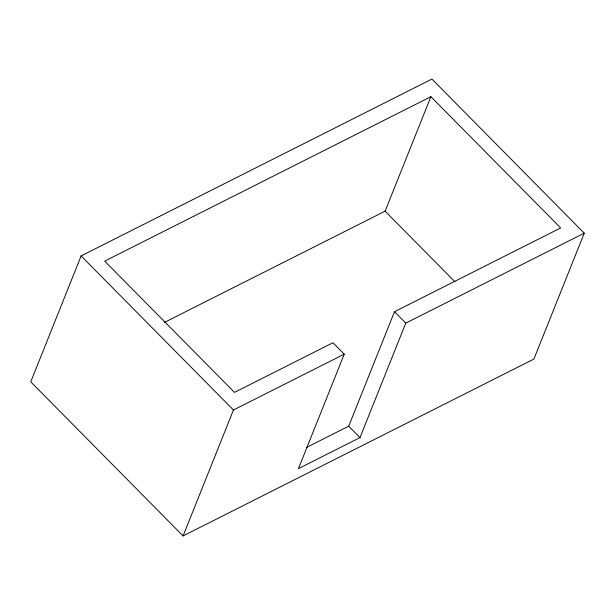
<?xml version="1.0" encoding="UTF-8"?>
<svg xmlns="http://www.w3.org/2000/svg" width="615" height="615" viewBox="0 0 615 615"><rect width="100%" height="100%" fill="white"/><g stroke="black" fill="none" stroke-linecap="round" stroke-linejoin="round"><path stroke-width="0.92" d="M81.111 255.925L30.75 381.846L183.085 535.926L533.889 359.075L584.25 233.154L431.915 79.074L81.111 255.925L233.446 410.005L183.085 535.926M164.228 322.521L385.105 211.16L430.892 96.693L560.657 227.95L394.484 311.72L348.705 426.187L306.816 447.305M430.892 96.693L104.704 261.137L234.476 392.385L332.946 342.747L344.231 354.163L298.444 468.63L359.99 437.603L405.769 323.136L584.25 233.154M233.446 410.005L344.231 354.163M385.105 211.16L455.031 281.893M394.484 311.72L405.769 323.136M348.705 426.187L359.99 437.603"/></g></svg>
